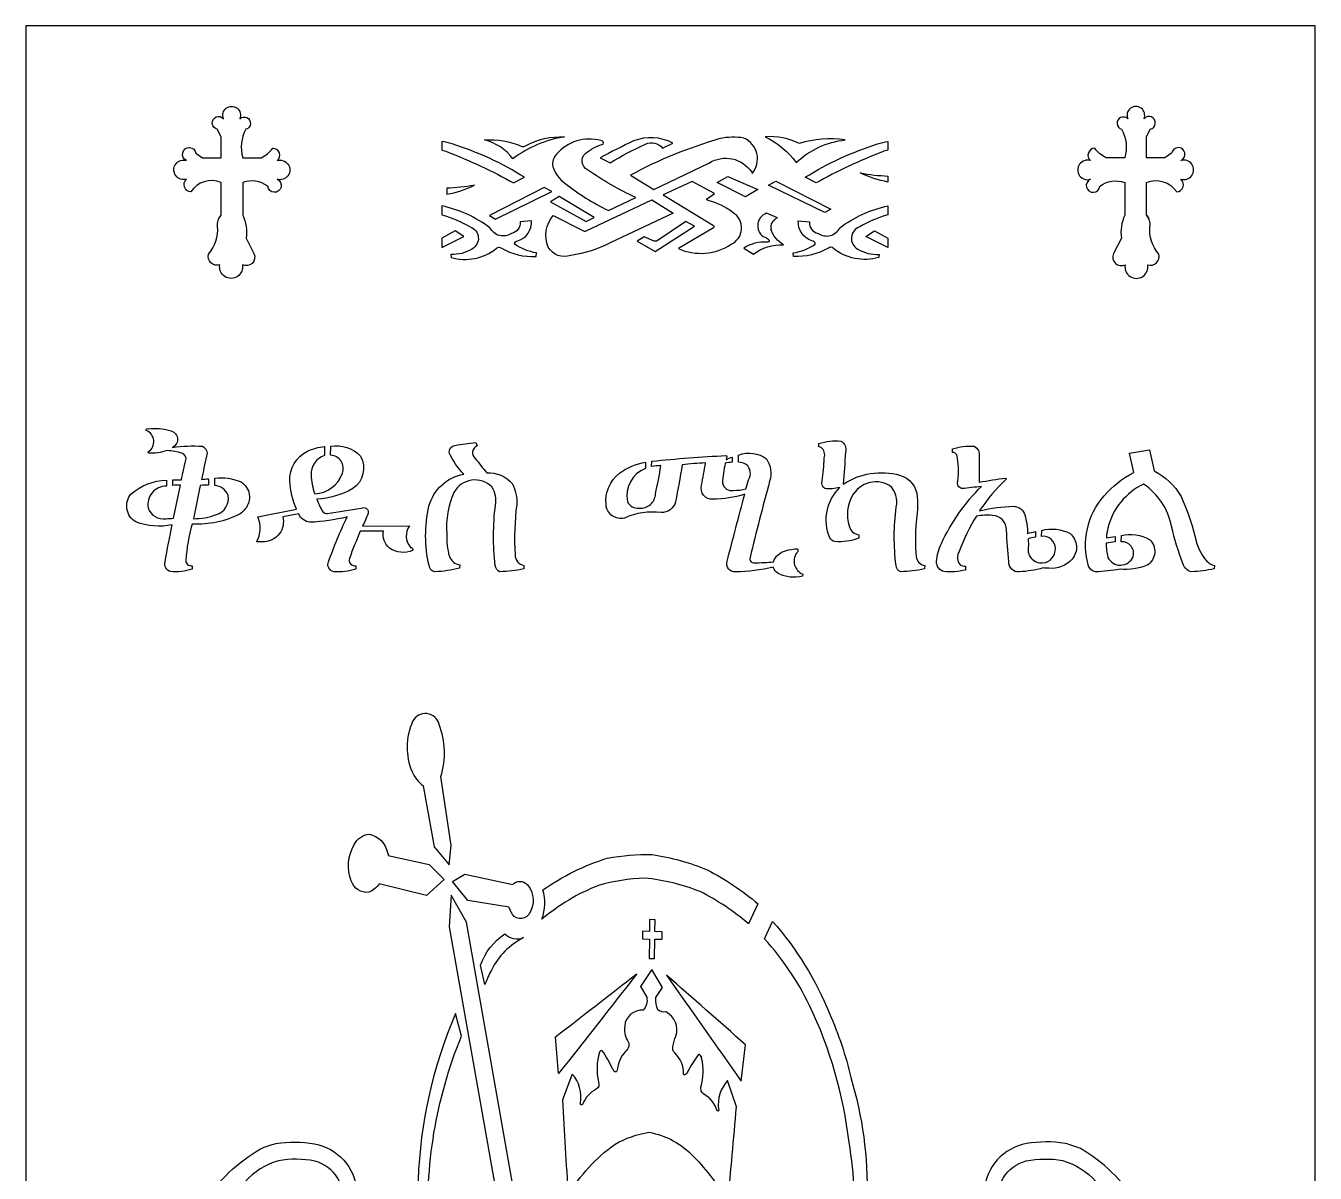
# Model space of a CAD drawing. Header units: millimetres. Extents: x -300 to 300, y -800 to 800.
# Drawn here: x -300 to 300, y 266 to 800 of the extents above; entities that cross this region are included whole.
import ezdxf

# ---------------------------------------------------------------- set-up
doc = ezdxf.new("R2010")
doc.units = ezdxf.units.MM
doc.layers.add('Default', color=70, linetype='Continuous')

msp = doc.modelspace()

# ---------------------------------------------------------------- linework, layer by layer
at = {"layer": 'Default'}
for points in [[(-300, -800), (300, -800), (300, 800), (-300, 800)], [(40.64, 723.8), (34.87, 720.46), (21.76, 727.16), (26.66, 729.87)], [(74.61, 714.71), (71.81, 713.08), (45.62, 725.81), (49.09, 727.74)], [(-84.26, 711.76), (-81.47, 710.13), (-55.27, 722.87), (-58.74, 724.8)], [(-55.8, 718.18), (-39.27, 708.91), (-35.52, 710.83), (-51.85, 720.59)], [(-106.44, 701.17), (-106.44, 696.84), (-96.2, 701.93), (-100.14, 704.66)], [(101.2, 701.17), (101.2, 696.84), (90.96, 701.93), (94.9, 704.66)], [(-102.11, 395.58), (-102.94, 380.95), (-46.27, 60.04), (-39.18, 66.69), (-94.97, 383.12)], [(-7.4, 366.07), (-7.23, 375.21), (-3.94, 375.07), (-3.89, 378.56), (-7.23, 378.69), (-7.15, 384.13), (-9.71, 384.24), (-9.8, 378.67), (-12.99, 378.8), (-13.05, 375.24), (-9.77, 375.1), (-9.92, 366.18)]]:
    msp.add_lwpolyline(points, close=True, dxfattribs=at)
for points in [[(-209.14, 711.9), (-209.14, 727.11, 0.365586), (-223.2, 722.7, -0.669678), (-225.16, 728.68, -1.366471), (-225.17, 737.36, -1.705425), (-220.86, 740.68), (-217.75, 738.66), (-209.14, 738.66), (-209.14, 748.4), (-210.91, 751.92, -1.381163), (-208.01, 756.8, -1.504179), (-200.42, 756.79, -1.271399), (-197.56, 751.84, 0.206514), (-199.04, 738.66), (-199.08, 738.58), (-190.47, 738.58, 0.123228), (-185.08, 743.07, -0.677806), (-183.05, 737.28, -1.362826), (-183.06, 728.61, -1.74445), (-187.43, 725.34, 0.260182), (-199.08, 727.04), (-199.08, 711.9, -0.148572), (-197.49, 701.24), (-193.82, 694.01, -0.714486), (-199.23, 688.85, -1.199378), (-209.74, 688.76, -0.587864), (-214.93, 693.81, 0.206048), (-210.73, 706.67, -0.22721), (-209.14, 711.9, 0.065039), (-210.19, 710.34)], [(221.48, 711.9), (221.48, 727.11, -0.365586), (235.54, 722.7, 0.669678), (237.49, 728.68, 1.366471), (237.5, 737.36, 1.705425), (233.19, 740.68), (230.09, 738.66), (221.48, 738.66), (221.48, 748.4), (223.25, 751.92, 1.381163), (220.34, 756.8, 1.504179), (212.75, 756.79, 1.271399), (209.9, 751.84, -0.206514), (211.38, 738.66), (211.41, 738.58), (202.8, 738.58, -0.123228), (197.41, 743.07, 0.677806), (195.39, 737.28, 1.362826), (195.4, 728.61, 1.74445), (199.77, 725.34, -0.260182), (211.41, 727.04), (211.41, 711.9, 0.148572), (209.82, 701.24), (206.15, 694.01, 0.714486), (211.56, 688.85, 1.199378), (222.08, 688.76, 0.587864), (227.26, 693.81, -0.206048), (223.07, 706.67, 0.22721), (221.48, 711.9, -0.065039), (222.52, 710.34)]]:
    msp.add_lwpolyline(points, format="xyb", dxfattribs=at)
for points in [[(-106.44, 746.25), (-106.44, 742.21, -0.030108), (-103.91, 741.4, -0.034815), (-73, 726.92), (-67.94, 729.54, 0.061459), (-101.58, 745.11, 0.042432)], [(-86.5, 746.9, -0.118121), (-69.16, 743.91, 0.25512), (-67.44, 744.17, -0.138874), (-49.28, 748.36, 0.123493), (-73.3, 738.16, 0.165876)], [(-86.5, 746.9, -0.118121), (-69.16, 743.91, 0.25512), (-67.44, 744.17, -0.138874), (-49.28, 748.36, 0.123493), (-73.3, 738.16, 0.165876)], [(-54.8, 734.5, 0.152391), (-49.1, 726.74, 0.051165), (-28.92, 714.09), (-16.11, 720.06, -0.045133), (-38.56, 733.06, -0.551774), (-39.59, 740.63, -0.111091), (-31.4, 744.91, 0.623545), (-32.45, 746.63, 0.290629), (-53, 740.28, 0.223919)], [(-32.69, 738.57), (-28.1, 736.27, -0.032913), (-11.57, 744.96, -0.34378), (-3.79, 743.15), (1.05, 745.45, 0.215672), (-17.15, 746.43, 0.015164)], [(-18.67, 730.52), (-7.72, 723.92), (17.83, 736.12, -0.408034), (37.89, 731.87, 0.007031), (37.99, 731.37, 0.503473), (34.18, 747.76, 0.096559), (22.92, 747.51, 0.052221)], [(81.27, 746.9, 0.118121), (59.97, 745.19, 0.138874), (44.04, 748.36, -0.123493), (58.5, 736.36, -0.165876)], [(101.2, 746.25), (101.2, 742.21, 0.030108), (98.67, 741.4, 0.034815), (67.76, 726.92), (62.7, 729.54, -0.061459), (96.34, 745.11, -0.042432)], [(3.65, 696.34, 0.254283), (28.2, 698.37, 0.605119), (29.04, 713.11, 0.10274), (17.46, 718.7, -0.732514), (17.2, 719.71), (20.42, 722.01), (10.01, 727.65), (-3.38, 721.34), (20.04, 707.03, -0.615846), (19.98, 706.08)], [(101.2, 730.12), (101.2, 727.34, -0.067276), (88.3, 731.56, 0.039034)], [(-104.15, 724.4), (-104.15, 721.63, 0.067276), (-91.25, 725.85, -0.039034)], [(-106.44, 716.25), (-106.44, 712.05, -0.06387), (-93.29, 706.46, -0.664962), (-92.41, 696.16, -0.160764), (-102.26, 693.68), (-102.12, 692.23, 0.24547), (-80.95, 696.51, -0.387452), (-78.68, 696.56, 0.135157), (-62.49, 692.61), (-62.32, 694.37, -0.108398), (-72.58, 698.37, -0.449549), (-70.98, 699.91, 0.334431), (-64.69, 709.21), (-69.98, 708.82, -0.389071), (-73.96, 703.41, -0.45766), (-84, 706.08, 0.105271)], [(-54.57, 711.75), (-40.55, 704.57, 0.223071), (-39.19, 704.57), (-8.62, 719.11), (1.21, 712.78), (-28.07, 699.05, -0.08741), (-46.4, 693.2, -0.366798), (-56.93, 697.05, -0.278179)], [(101.2, 716.25), (101.2, 712.05, 0.06387), (88.06, 706.46, 0.664962), (87.17, 696.16, 0.160764), (97.03, 693.68), (96.89, 692.23, -0.24547), (75.72, 696.51, 0.387452), (73.45, 696.56, -0.135157), (57.25, 692.61), (57.08, 694.37, 0.108398), (67.35, 698.37, 0.449549), (65.75, 699.91, -0.334431), (59.45, 709.21), (64.74, 708.82, 0.389071), (68.72, 703.41, 0.45766), (78.77, 706.08, -0.105271)], [(-12.23, 701.78), (-15.5, 699.76), (-7.08, 695.08), (11.17, 706.78), (7.14, 708.96), (-6.21, 699.99, -0.241363), (-7.63, 699.87)], [(52.61, 698.07, -0.181446), (46.72, 705.43, -0.085492), (46.96, 705.36, -0.376997), (49.82, 710.65), (44.66, 712.77, 0.61234), (43.19, 701.98, -0.115167), (45.93, 700.3, -0.477134), (44.81, 699.4, 0.158975), (34.16, 696.59), (38.56, 693.84, -0.177271)], [(-218.22, 589, -0.007975), (-214.91, 589.33), (-214.98, 586.35, 0.019959), (-218.79, 586.22), (-222.03, 570.72, 0.087587), (-211.33, 572.61, 0.390384), (-205.89, 581.59, 0.297916), (-212.1, 586.14), (-212.02, 589.55, -0.134992), (-199.72, 587.8, -0.450838), (-197.92, 575.29, -0.08237), (-200.24, 573.02, -0.13664), (-222.54, 568.25, 0.059944), (-225.48, 551.39, 0.483012), (-222.65, 548.84), (-222.65, 547.24, -0.099808), (-232.61, 546.09, -0.397351), (-235.18, 550.67, -0.005393), (-231.87, 567.91, -0.146062), (-248.75, 569.24, -0.470992), (-250.95, 582.34, -0.177526), (-234.47, 588.57), (-234.53, 585.86, 0.471343), (-243.09, 575.72, 0.372141), (-234.78, 570.72, 0.020068), (-231.34, 570.92), (-228.07, 586.35, 0.036705), (-231.64, 586.2), (-231.58, 588.74, -0.04133), (-227.56, 588.78, -0.015293), (-225.51, 597.9, 0.400662), (-227.32, 601.17, 0.058437), (-234.19, 602.41, -0.096735), (-242.92, 601.16), (-243.07, 601.84, 0.623215), (-243.97, 611.72, -0.733846), (-242.89, 612.53, -0.104103), (-232.93, 611.72, -0.742404), (-231.76, 603.93), (-231.71, 603.85, -0.056858), (-217.74, 604.39, -0.368229), (-215.86, 599.8, 0.007823), (-218.22, 589)], [(-68.32, 547.37, -0.045523), (-79.36, 546.03, -0.304274), (-81.53, 548.9, -0.061305), (-81.44, 577.04, 0.1926), (-83.11, 585.49, 0.499105), (-100.76, 582.93, 0.127164), (-104.09, 563.73, 0.077587), (-102.9, 553.1, 0.279742), (-98.01, 549.33), (-98.12, 547.75, -0.058649), (-109.64, 546.03, -0.337626), (-112.34, 548.9, -0.113834), (-112.4, 576.54, -0.291326), (-96.21, 591.4, -0.081473), (-102.99, 601.43, -0.407589), (-100.36, 604.85, -0.016212), (-90.6, 606.1), (-89.92, 604.54, 0.608405), (-90.88, 598.8, 0.011243), (-85.51, 592.11, -0.229287), (-73.55, 586.94, -0.134067), (-71.57, 577.32, 0.045593), (-72.3, 553.95, 0.359203), (-68.21, 548.97)], [(87.59, 561.61, -0.114231), (76.38, 560.07, -0.213805), (74.15, 561.88, -0.307706), (78.79, 585.22, -0.088869), (71.76, 584.77, -0.355873), (70.54, 588.28, 0.032471), (71.54, 599.01, 0.317662), (70.07, 603.86, 0.129389), (69.08, 604.08), (69.08, 605.68, -0.100596), (79.33, 606.86, -0.341337), (81.38, 601.7, -0.00615), (80.41, 586.8, -0.218472), (106.63, 590.95, -0.329397), (114.79, 580.86, -0.065921), (114.26, 569.04, 0.045726), (114.34, 553.07, 0.339243), (118.29, 548.97), (118.18, 547.38, -0.045958), (107.11, 546.03, -0.301957), (104.95, 548.9, -0.063374), (105.04, 576.14, 0.268909), (101.96, 586.21, 0.455201), (83.8, 579.72, 0.208841), (83.78, 565.75, 0.261341), (87.68, 563.22), (87.59, 561.61)], [(-167.25, 591.02, 0.072824), (-165.54, 582.24, 0.300339), (-152.69, 591.87, 0.519444), (-158.19, 600.26), (-158.09, 604.42, -0.253404), (-144.25, 599.86, -0.383925), (-147.78, 584.7, -0.111672), (-164.55, 579.77, 0.060458), (-161.81, 573.98, 0.256529), (-159.71, 573.2, -0.003208), (-143.91, 575.63, -0.634419), (-140.66, 573.16, -0.007961), (-143.28, 567.24), (-121.45, 567.42, 0.34843), (-121, 557.39, -0.532499), (-119.98, 555.86, -0.240188), (-130.81, 557.02, -0.268611), (-133.55, 564.95), (-144.36, 564.92, 0.014216), (-149.4, 552.2, 0.57288), (-146.38, 548.86), (-146.38, 547.22, -0.091986), (-156.66, 546.08, -0.481482), (-159.1, 550.71, -0.027121), (-150.48, 571.54, -0.051363), (-167.75, 569.07, -0.273629), (-172.96, 572.98), (-180.45, 571.59, -0.474817), (-188.81, 560.02, -0.06704), (-192.64, 560.02, 0.251136), (-192.07, 571.54), (-173.99, 575.19, -0.097899), (-177.12, 588.25), (-177.12, 588.25, -0.302602), (-168.87, 602.12, -0.094154), (-160.98, 604.24), (-161.07, 600.13, 0.338886), (-167.25, 591.02)], [(16.27, 596.65, 0.022633), (5.42, 595.8, -0.009285), (2.34, 578.61, -0.352314), (-4.42, 573.53, 0.139952), (-21.36, 571.02, -0.468651), (-30.01, 577.26, -0.25188), (-23.78, 591.94, -0.11209), (-11.62, 596.97), (-11.69, 594.09, 0.363621), (-20.08, 578.73, 0.322183), (-14.61, 575.65, 0.427687), (-6.95, 582.3, 0.007945), (-4.45, 595.4, 0.047315), (-8.79, 595.02), (-8.73, 597.44, -0.014639), (25.88, 600.08), (26.14, 599.79), (25.89, 598.17, -0.036853), (28.75, 599.4), (28.69, 596.99, 0.03664), (25.48, 596.49, 0.035834), (24.17, 587.26, 0.412039), (29.39, 583.88, 0.052805), (35.08, 584.54, -0.013909), (36.35, 588.77), (36.35, 588.77, 0.376772), (35.18, 595.99, 0.115081), (31.58, 596.97), (31.65, 600.31, -0.260163), (44.67, 598.53, -0.226309), (46.14, 588.18, 0.007993), (37.04, 552.71, 0.547884), (39.06, 550.14, 0.012463), (47.91, 550.66, -0.251849), (53.48, 555.82, -0.063707), (59.12, 556.73, -0.377544), (58.62, 554.72, 0.474324), (61.52, 544.94), (61.41, 543.98, -0.18718), (50.13, 545.24, -0.179014), (47.85, 548.19, -0.05425), (30.31, 546.01, -0.552368), (26.34, 550.93, -0.001205), (34.53, 582.07, -0.065777), (19.76, 579.75, -0.526906), (14.5, 586.26, 0.00617), (16.27, 596.65)], [(166.62, 558.18, 0.528545), (173.16, 550.14, 0.405622), (179.09, 556.93, 0.451853), (172.69, 562.49), (172.69, 562.49), (172.75, 565.29, -0.193487), (185.91, 563.8, -0.417953), (186.9, 551.9, -0.242006), (176.01, 547.67, -0.019517), (173.34, 547.8, -0.051723), (162.35, 546, -0.444248), (157.37, 550.66, -0.003412), (156.31, 565.39, 0.400578), (149.85, 572.27, 0.060001), (142.34, 571.96, 0.052414), (134.34, 555.4, 0.353355), (134.85, 549.3, 0.121896), (137.27, 548.6), (137.27, 546.86, -0.080984), (127.26, 546.12, -0.355999), (123.82, 550.75, -0.091107), (126.06, 559.23, -0.084041), (144.65, 585.77, -0.011188), (135.6, 584.7, -0.446728), (133.69, 588.19, 0.082271), (133.2, 600.44, 0.275185), (131.15, 601.57), (131.15, 603.17, -0.101939), (141.38, 604.39, -0.349656), (143.56, 599.84), (143.56, 587.73, -0.010774), (156.06, 589.64), (156.38, 589.26, 0.057785), (143.85, 574.47), (144, 574.43, -0.052986), (159.71, 576.48, -0.330169), (164.88, 572.49, -0.061578), (166.19, 563.84, -0.020839), (169.86, 564.73), (169.8, 562.21, 0.019786), (166.4, 561.37), (166.62, 558.18)], [(213.61, 601.24), (222.92, 602.81), (225, 592.93, -0.155365), (237.57, 581.01, -0.042252), (244.04, 562.69, 0.133975), (249.52, 550.95, 0.13385), (253.09, 548.99), (253, 547.38, -0.044844), (242.46, 546.02, -0.284504), (238.43, 549.89, -0.030108), (233.15, 567.18, 0.196992), (220.12, 586.85, 0.221803), (203.5, 566.38, 0.041134), (202.87, 561.79, -0.011427), (206.92, 562.52), (206.86, 559.89, 0.020996), (202.76, 559.32, 0.06576), (203.54, 552.75, 0.640522), (215.26, 552.98, 0.525159), (209.74, 559.97), (209.81, 562.94, -0.19149), (222.89, 561.09, -0.496381), (221.81, 549.14, -0.132764), (209.17, 547.28, -0.045041), (197.69, 546.03, -0.247865), (194.56, 548.68, -0.255842), (201.8, 581.43, -0.090116), (215.54, 592.28), (213.61, 601.24)], [(-109.93, 418.09), (-102.96, 409.7), (-102.1, 418.73), (-106.87, 450.76, 0.1713), (-107.69, 475.04, 0.703264), (-119.99, 476.45, 0.206284), (-120.27, 452.95, 0.119569), (-115.12, 446.47)], [(-112.26, 409.94), (-105.28, 402.89), (-113.58, 395.52), (-135.51, 400.86, -0.142244), (-140.37, 396.94, -0.357626), (-148.53, 402.23, -0.232281), (-147.17, 419.17, -0.264583), (-140.21, 423.96, -0.300511), (-131.82, 415.87, -0.027557), (-131.33, 414.01)], [(36.35, 382.29, 0.057906), (13.85, 397.25, 0.070779), (-11.89, 403.52, 0.060279), (-33.55, 400.13, 0.080367), (-59.82, 384.47, 0.156703), (-59.36, 398.05, -0.076069), (-29.44, 412.81, -0.053153), (-8.49, 414.47, -0.060826), (17.01, 407.42, -0.0545), (40.7, 391.58)], [(-101.45, 401.9), (-95.74, 405.33), (-73.44, 400.55, -0.422153), (-66.77, 400.64, -0.350047), (-65.96, 386.68, -0.610003), (-74.15, 387.82, -0.058374), (-75.06, 390), (-94.26, 393.11)], [(43.75, 375.34), (47.5, 383.35, -0.086109), (73.98, 340.53, -0.048846), (83.92, 310.76, -0.080049), (91.4, 254.95, -0.030443), (91.07, 232.95), (84.63, 234.76, 0.068703), (83.1, 280.65, 0.082196), (64.7, 344.33, 0.068627)], [(-68.38, 375.85, 0.158769), (-83.35, 360.78, 0.034478), (-86.35, 354.02), (-88.37, 363.07, -0.156164), (-77.13, 377.66, 0.31487)], [(-9.98, 285.3, -0.161588), (10.71, 274.08, -0.069341), (26.73, 252.67, 0.000416), (30.7, 297.08), (26.56, 309.41, 0.216988), (22.34, 296.12, -0.90278), (21.65, 295.23, 0.211045), (15.33, 303.15, -0.286011), (14.14, 306.37, 0.128743), (14.48, 319.74, 0.192357), (13.51, 321.48, 0.255562), (12.86, 321.3, 0.03209), (8.09, 313.73, -0.161239), (6.64, 311.96, -0.236392), (5.99, 312.38, 0.223234), (1.95, 322.24, -0.231909), (1.06, 325.23, -0.053533), (2.54, 330.04, 0.352376), (-1.98, 341.27, -0.198332), (-5.95, 342.3, -0.087696), (-6.87, 347.97), (-3.8, 352.65), (-8.76, 361.03), (-13.99, 353.07), (-13.99, 353.07), (-11.07, 348.15, -0.2356), (-12.7, 342.09, 0.413929), (-21.32, 334.7, 0.170396), (-20.06, 328.07, -0.435266), (-21.01, 322.95, 0.149753), (-24.89, 314.05, -0.462652), (-25.96, 313.45, -0.047007), (-26.92, 314.86, 0.031542), (-31.72, 323.24, 0.541071), (-32.98, 322.5, 0.141516), (-33.43, 308.71, -0.333447), (-34.54, 305.32, 0.180138), (-40.77, 298.54, -1.231259), (-41.9, 298.91, 0.223205), (-45.7, 312.4), (-50.22, 300.43, -0.000399), (-47.69, 255.75, -0.108296), (-25.77, 279.81, -0.090569)], [(-52.07, 312.66), (-53.48, 329.7, -0.000261), (-15.72, 359.01, -0.003382)], [(32.94, 309.14), (34.89, 326.04, 0.000259), (-1.88, 358.43, 0.003361)], [(-112.56, 238.32, -0.112071), (-97.27, 329.96), (-99.99, 340.5, 0.092907), (-117.45, 262.95, 0.020317), (-117.64, 237.33)], [(-252.84, 95.68, -0.014401), (-247.39, 165.22, -0.129489), (-216.72, 252.65, -0.120692), (-190.84, 277.6, -0.035911), (-183.58, 280.07, -0.077847), (-165.64, 279.98, -0.337168), (-145.9, 258.04, -0.055753), (-145.92, 251.74, 0.001793), (-148.68, 218.23, 0.022386), (-154.24, 218.74, -0.003929), (-152.42, 251.25, 0.391838), (-165.53, 271.91, 0.092565), (-182.44, 272.08, 0.138344), (-197.98, 262.3, 0.154582), (-236.98, 171.89, 0.015506), (-243.08, 89.75), (-253.2, 89.75, -0.000672)], [(252.84, 95.78, 0.014401), (247.39, 165.33, 0.129489), (216.72, 252.76, 0.120692), (190.84, 277.7, 0.035911), (183.58, 280.17, 0.077847), (165.64, 280.09, 0.337168), (145.9, 258.15, 0.055753), (145.92, 251.84, -0.001793), (148.68, 218.33, -0.022386), (154.24, 218.85, 0.003929), (152.42, 251.35, -0.391838), (165.53, 272.01, -0.092565), (182.44, 272.19, -0.138344), (197.98, 262.4, -0.154582), (236.98, 171.99, -0.015506), (243.08, 89.85), (253.2, 89.85, 0.000672)]]:
    msp.add_lwpolyline(points, format="xyb", close=True, dxfattribs=at)

doc.saveas('drawing.dxf')
